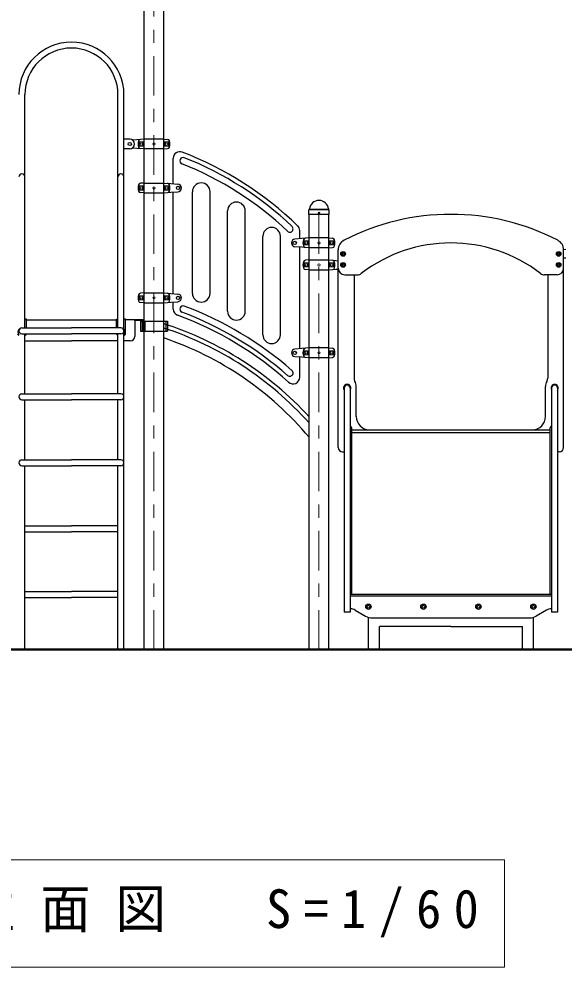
# Model space of a CAD drawing. Units: millimetres on the paper. Extents: x -385 to 0, y -594 to 267.
# Drawn here: x -269.5 to -228.3, y -138.4 to -66.5 of the extents above; entities that cross this region are included whole.
import ezdxf

# ---------------------------------------------------------------- set-up
doc = ezdxf.new("R2010")
doc.units = ezdxf.units.MM
doc.linetypes.add('USER1', pattern=[4.5, 2.5, -2])
doc.linetypes.add('USER2', pattern=[6, 3, -1, 1, -1])
doc.layers.add('LY_1', color=7, linetype='Continuous', lineweight=25)
doc.styles.add('ＭＳ ゴシック', font='')
doc.styles.get('ＭＳ ゴシック').set_extended_font_data('MS Gothic')

msp = doc.modelspace()

# ---------------------------------------------------------------- linework, layer by layer
at = {"layer": 'LY_1', "linetype": 'USER2', "lineweight": 13}
for p, q in [((-259.322, -114.306), (-259.322, -54.306)), ((-246.822, -114.306), (-246.822, -80.973))]:
    msp.add_line(p, q, dxfattribs=at)
at = {"layer": 'LY_1'}
for p, q in [((-260.065, -114.306), (-260.065, -55.731)), ((-258.58, -114.306), (-258.58, -55.731)), ((-269.096, -89.913), (-269.096, -72.222)), ((-262.049, -89.913), (-262.049, -72.222)), ((-261.596, -114.306), (-261.596, -72.223)), ((-261.156, -75.606), (-261.596, -75.606)), ((-260.614, -75.644), (-260.951, -75.669)), ((-260.089, -75.598), (-260.614, -75.644)), ((-258.556, -75.598), (-260.089, -75.598)), ((-258.556, -75.598), (-258.293, -75.621)), ((-261.156, -76.34), (-261.596, -76.34)), ((-260.614, -76.302), (-260.951, -76.277)), ((-260.089, -76.348), (-260.614, -76.302)), ((-258.556, -76.348), (-260.089, -76.348)), ((-258.556, -76.348), (-258.293, -76.325)), ((-257.864, -78.989), (-257.864, -77.054)), ((-260.089, -78.931), (-260.352, -78.954)), ((-260.089, -78.931), (-258.555, -78.931)), ((-258.556, -78.931), (-258.031, -78.976)), ((-258.031, -78.976), (-257.505, -79.015)), ((-260.089, -79.681), (-260.352, -79.658)), ((-260.089, -79.681), (-258.555, -79.681)), ((-258.556, -79.681), (-258.031, -79.635)), ((-258.031, -79.635), (-257.505, -79.596)), ((-257.864, -87.322), (-257.864, -79.622)), ((-256.406, -87.295), (-256.406, -79.593)), ((-255.072, -87.295), (-255.072, -79.593)), ((-253.739, -88.654), (-253.739, -81.045)), ((-252.406, -88.654), (-252.406, -81.045)), ((-247.596, -81.314), (-247.59, -80.984)), ((-247.569, -80.936), (-247.551, -80.917)), ((-246.075, -80.936), (-246.094, -80.917)), ((-246.048, -81.315), (-246.055, -80.984)), ((-247.596, -81.314), (-247.588, -81.323)), ((-246.056, -81.323), (-247.588, -81.323)), ((-247.565, -114.306), (-247.565, -81.323)), ((-246.08, -114.306), (-246.08, -81.323)), ((-246.056, -81.323), (-246.048, -81.315)), ((-248.281, -83.155), (-248.281, -82.531)), ((-251.072, -90.433), (-251.072, -82.967)), ((-249.739, -90.433), (-249.739, -82.967)), ((-248.114, -83.143), (-248.64, -83.182)), ((-247.589, -83.097), (-248.114, -83.143)), ((-246.056, -83.097), (-247.589, -83.097)), ((-246.056, -83.097), (-245.793, -83.12)), ((-248.114, -83.801), (-248.64, -83.763)), ((-248.281, -91.489), (-248.281, -83.789)), ((-247.589, -83.847), (-248.114, -83.801)), ((-246.056, -83.847), (-247.589, -83.847)), ((-246.056, -83.847), (-245.793, -83.824)), ((-245.364, -98.973), (-245.364, -84.007)), ((-228.281, -98.973), (-228.281, -83.959)), ((-228.114, -83.977), (-228.281, -83.989)), ((-247.589, -84.765), (-247.852, -84.788)), ((-247.589, -84.765), (-246.055, -84.765)), ((-246.056, -84.765), (-245.531, -84.811)), ((-245.531, -84.811), (-245.364, -84.823)), ((-245.056, -84.268), (-244.989, -84.229)), ((-245.056, -84.268), (-245.056, -84.345)), ((-245.056, -84.345), (-244.989, -84.383)), ((-244.989, -84.229), (-244.922, -84.268)), ((-244.989, -84.383), (-244.922, -84.345)), ((-244.922, -84.268), (-244.922, -84.345)), ((-228.722, -84.268), (-228.656, -84.229)), ((-228.722, -84.268), (-228.722, -84.345)), ((-228.722, -84.345), (-228.656, -84.383)), ((-228.656, -84.229), (-228.589, -84.268)), ((-228.656, -84.383), (-228.589, -84.345)), ((-228.589, -84.268), (-228.589, -84.345)), ((-228.114, -84.635), (-228.281, -84.623)), ((-247.589, -85.515), (-247.852, -85.492)), ((-247.589, -85.515), (-246.055, -85.515)), ((-246.056, -85.515), (-245.531, -85.469)), ((-245.531, -85.469), (-245.359, -85.456)), ((-245.056, -85.101), (-244.989, -85.063)), ((-245.056, -85.101), (-245.056, -85.178)), ((-245.056, -85.178), (-244.989, -85.217)), ((-244.989, -85.063), (-244.922, -85.101)), ((-244.989, -85.217), (-244.922, -85.178)), ((-244.922, -85.101), (-244.922, -85.178)), ((-228.722, -85.101), (-228.656, -85.063)), ((-228.722, -85.101), (-228.722, -85.178)), ((-228.722, -85.178), (-228.656, -85.217)), ((-228.656, -85.063), (-228.589, -85.101)), ((-228.656, -85.217), (-228.589, -85.178)), ((-228.589, -85.101), (-228.589, -85.178)), ((-244.864, -85.89), (-243.917, -85.89)), ((-244.156, -85.89), (-244.156, -93.725)), ((-228.781, -85.89), (-229.728, -85.89)), ((-229.489, -85.89), (-229.489, -93.725)), ((-260.089, -87.264), (-260.352, -87.287)), ((-260.089, -87.264), (-258.555, -87.264)), ((-258.556, -87.264), (-258.031, -87.31)), ((-258.031, -87.31), (-257.505, -87.349)), ((-260.089, -88.014), (-260.352, -87.991)), ((-260.089, -88.014), (-258.555, -88.014)), ((-258.556, -88.014), (-258.031, -87.968)), ((-258.031, -87.968), (-257.505, -87.929)), ((-257.864, -88.486), (-257.864, -87.956)), ((-268.989, -89.253), (-269.096, -89.253)), ((-268.989, -89.913), (-268.989, -89.253)), ((-268.989, -89.306), (-262.156, -89.306)), ((-262.156, -89.913), (-262.156, -89.253)), ((-262.156, -89.253), (-262.049, -89.253)), ((-261.489, -89.253), (-261.596, -89.253)), ((-261.489, -90.39), (-261.489, -89.253)), ((-260.831, -89.306), (-261.489, -89.306)), ((-260.065, -89.306), (-260.781, -89.306)), ((-260.065, -89.345), (-260.781, -89.345)), ((-260.781, -89.356), (-260.781, -90.556)), ((-260.352, -89.406), (-260.352, -90.156)), ((-260.352, -89.406), (-258.292, -89.406)), ((-260.223, -89.406), (-260.223, -90.156)), ((-260.174, -89.406), (-260.174, -90.156)), ((-260.018, -89.406), (-260.018, -90.156)), ((-258.431, -89.406), (-258.431, -90.156)), ((-258.292, -89.406), (-258.292, -90.156)), ((-269.322, -89.913), (-265.572, -89.913)), ((-269.322, -90.366), (-265.572, -90.366)), ((-269.096, -94.913), (-269.096, -90.366)), ((-268.989, -90.39), (-268.989, -90.366)), ((-261.822, -89.913), (-265.572, -89.913)), ((-261.822, -90.366), (-265.572, -90.366)), ((-262.156, -90.39), (-262.156, -90.366)), ((-262.049, -94.913), (-262.049, -90.366)), ((-260.352, -90.156), (-258.292, -90.156)), ((-269.096, -90.89), (-265.572, -90.89)), ((-262.049, -90.89), (-265.572, -90.89)), ((-261.114, -90.89), (-261.596, -90.89)), ((-248.114, -91.476), (-248.64, -91.515)), ((-247.589, -91.431), (-248.114, -91.476)), ((-246.056, -91.431), (-247.589, -91.431)), ((-246.056, -91.431), (-245.793, -91.454)), ((-248.114, -92.135), (-248.64, -92.096)), ((-248.281, -93.661), (-248.281, -92.122)), ((-247.589, -92.181), (-248.114, -92.135)), ((-246.056, -92.181), (-247.589, -92.181)), ((-246.056, -92.181), (-245.793, -92.158)), ((-244.909, -94.473), (-244.909, -111.463)), ((-244.456, -94.473), (-244.456, -111.463)), ((-243.989, -96.64), (-243.989, -94.37)), ((-229.656, -96.64), (-229.656, -94.37)), ((-229.189, -94.473), (-229.189, -111.463)), ((-228.736, -94.473), (-228.736, -111.463)), ((-269.322, -94.913), (-265.572, -94.913)), ((-269.322, -95.366), (-265.572, -95.366)), ((-269.096, -99.913), (-269.096, -95.366)), ((-261.822, -94.913), (-265.572, -94.913)), ((-261.822, -95.366), (-265.572, -95.366)), ((-262.049, -99.913), (-262.049, -95.366)), ((-244.339, -110.102), (-244.339, -97.504)), ((-244.339, -97.64), (-229.306, -97.64)), ((-229.306, -110.102), (-229.306, -97.504)), ((-244.339, -97.856), (-229.306, -97.856)), ((-269.322, -99.913), (-265.572, -99.913)), ((-261.822, -99.913), (-265.572, -99.913)), ((-245.031, -99.306), (-244.909, -99.306)), ((-228.614, -99.306), (-228.736, -99.306)), ((-269.322, -100.366), (-265.572, -100.366)), ((-269.096, -114.306), (-269.096, -100.366)), ((-261.822, -100.366), (-265.572, -100.366)), ((-262.049, -114.306), (-262.049, -100.366)), ((-269.096, -104.913), (-265.572, -104.913)), ((-262.049, -104.913), (-265.572, -104.913)), ((-269.096, -105.366), (-265.572, -105.366)), ((-262.049, -105.366), (-265.572, -105.366)), ((-269.096, -109.913), (-265.572, -109.913)), ((-262.049, -109.913), (-265.572, -109.913)), ((-269.096, -110.366), (-265.572, -110.366)), ((-262.049, -110.366), (-265.572, -110.366)), ((-244.456, -110.102), (-229.189, -110.102)), ((-244.456, -110.235), (-229.189, -110.235)), ((-244.078, -111.307), (-243.281, -111.767)), ((-229.567, -111.307), (-230.364, -111.767)), ((-244.456, -111.463), (-244.909, -111.463)), ((-243.072, -114.306), (-243.072, -111.857)), ((-242.798, -111.896), (-230.847, -111.896)), ((-230.572, -114.306), (-230.572, -111.857)), ((-228.736, -111.463), (-229.189, -111.463)), ((-242.239, -114.306), (-242.239, -112.559)), ((-236.822, -112.559), (-242.239, -112.559)), ((-236.822, -112.559), (-231.406, -112.559)), ((-231.406, -114.306), (-231.406, -112.559))]:
    msp.add_line(p, q, dxfattribs=at)
at = {"layer": 'LY_1', "lineweight": 13}
for p, q in [((-260.435, -76.127), (-260.435, -75.819)), ((-260.127, -75.819), (-260.435, -75.819)), ((-260.127, -76.127), (-260.435, -76.127)), ((-258.518, -75.819), (-258.21, -75.819)), ((-258.518, -76.127), (-258.21, -76.127)), ((-258.21, -76.127), (-258.21, -75.819)), ((-260.127, -79.152), (-260.435, -79.152)), ((-260.435, -79.46), (-260.435, -79.152)), ((-260.127, -79.46), (-260.435, -79.46)), ((-258.518, -79.152), (-258.21, -79.152)), ((-258.518, -79.46), (-258.21, -79.46)), ((-258.21, -79.46), (-258.21, -79.152)), ((-246.078, -80.964), (-247.567, -80.964)), ((-246.108, -80.906), (-247.534, -80.906)), ((-247.627, -83.318), (-247.935, -83.318)), ((-247.935, -83.626), (-247.935, -83.318)), ((-246.018, -83.318), (-245.71, -83.318)), ((-245.71, -83.626), (-245.71, -83.318)), ((-247.627, -83.626), (-247.935, -83.626)), ((-246.018, -83.626), (-245.71, -83.626)), ((-247.627, -84.986), (-247.935, -84.986)), ((-247.935, -85.294), (-247.935, -84.986)), ((-247.627, -85.294), (-247.935, -85.294)), ((-246.018, -84.986), (-245.71, -84.986)), ((-246.018, -85.294), (-245.71, -85.294)), ((-245.71, -85.294), (-245.71, -84.986)), ((-260.127, -87.485), (-260.435, -87.485)), ((-260.435, -87.793), (-260.435, -87.485)), ((-258.518, -87.485), (-258.21, -87.485)), ((-258.21, -87.793), (-258.21, -87.485)), ((-260.127, -87.793), (-260.435, -87.793)), ((-258.518, -87.793), (-258.21, -87.793)), ((-247.627, -91.652), (-247.935, -91.652)), ((-247.935, -91.96), (-247.935, -91.652)), ((-247.627, -91.96), (-247.935, -91.96)), ((-246.018, -91.652), (-245.71, -91.652)), ((-246.018, -91.96), (-245.71, -91.96)), ((-245.71, -91.96), (-245.71, -91.652)), ((-244.428, -111.213), (-244.456, -111.213)), ((-229.217, -111.213), (-229.189, -111.213)), ((-232.773, -130.24), (-283.573, -130.24)), ((-232.773, -138.373), (-232.773, -130.24)), ((-283.573, -138.373), (-232.773, -138.373))]:
    msp.add_line(p, q, dxfattribs=at)
at = {"layer": 'LY_1', "linetype": 'USER1', "lineweight": 13}
for p, q in [((-246.081, -80.973), (-247.564, -80.973)), ((-228.736, -99.306), (-228.697, -99.306))]:
    msp.add_line(p, q, dxfattribs=at)
at = {"layer": 'LY_1', "lineweight": 50}
msp.add_line((-213.206, -114.306), (-303.141, -114.306), dxfattribs=at)
at = {"layer": 'LY_1'}
for centre, radius in [((-261.156, -75.973), 0.125), ((-257.489, -79.306), 0.125), ((-246.822, -81.189), 0.05), ((-248.656, -83.472), 0.125), ((-244.989, -84.306), 0.175), ((-228.656, -84.306), 0.175), ((-228.656, -84.306), 0.125), ((-244.989, -85.14), 0.175), ((-244.989, -85.14), 0.125), ((-228.656, -85.14), 0.175), ((-228.656, -85.14), 0.125), ((-257.489, -87.639), 0.125), ((-248.656, -91.806), 0.125), ((-243.072, -111.056), 0.2), ((-243.072, -111.056), 0.108), ((-238.906, -111.056), 0.2), ((-238.906, -111.056), 0.108), ((-234.739, -111.056), 0.2), ((-234.739, -111.056), 0.108), ((-230.572, -111.056), 0.2), ((-230.572, -111.056), 0.108)]:
    msp.add_circle(centre, radius, dxfattribs=at)
at = {"layer": 'LY_1', "lineweight": 13}
for centre, radius in [((-260.281, -75.973), 0.154), ((-260.281, -75.973), 0.0833), ((-259.322, -75.973), 0.0833), ((-258.364, -75.973), 0.154), ((-258.364, -75.973), 0.0833), ((-260.281, -79.306), 0.154), ((-260.281, -79.306), 0.0833), ((-259.322, -79.306), 0.0833), ((-258.364, -79.306), 0.154), ((-258.364, -79.306), 0.0833), ((-247.781, -83.472), 0.154), ((-245.864, -83.472), 0.154), ((-247.781, -83.472), 0.0833), ((-246.822, -83.472), 0.0833), ((-245.864, -83.472), 0.0833), ((-244.989, -84.306), 0.0917), ((-228.656, -84.306), 0.0917), ((-247.781, -85.14), 0.154), ((-247.781, -85.14), 0.0833), ((-246.822, -85.14), 0.0833), ((-245.864, -85.14), 0.154), ((-245.864, -85.14), 0.0833), ((-244.989, -85.14), 0.0917), ((-228.656, -85.14), 0.0917), ((-260.281, -87.639), 0.154), ((-260.281, -87.639), 0.0833), ((-259.322, -87.639), 0.0833), ((-258.364, -87.639), 0.154), ((-258.364, -87.639), 0.0833), ((-247.781, -91.806), 0.154), ((-247.781, -91.806), 0.0833), ((-246.822, -91.806), 0.0833), ((-245.864, -91.806), 0.154), ((-245.864, -91.806), 0.0833)]:
    msp.add_circle(centre, radius, dxfattribs=at)
at = {"layer": 'LY_1', "linetype": 'USER1', "lineweight": 13}
for centre in [(-244.989, -84.306), (-228.656, -84.306), (-244.989, -85.14), (-228.656, -85.14)]:
    msp.add_circle(centre, 0.104, dxfattribs=at)
at = {"layer": 'LY_1'}
for centre, radius, start, end in [((-265.572, -72.223), 3.977, 0, 180), ((-265.572, -72.223), 3.523, 0, 180), ((-261.156, -75.973), 0.367, 270, 90), ((-259.697, -75.973), 0.833, 163.80375, 196.19625), ((-260.337, -75.787), 0.167, 95, 163.80375), ((-258.307, -75.787), 0.167, 16.19625, 85), ((-258.947, -75.973), 0.833, 343.80375, 16.19625), ((-260.337, -76.159), 0.167, 196.19625, 265), ((-258.307, -76.159), 0.167, 275, 343.80375), ((-257.364, -77.054), 0.5, 69.05344, 180), ((-266.421, -100.713), 25.833, 45.86807, 69.05344), ((-257.114, -77.241), 0.25, 68.37206, 248.37206), ((-266.421, -100.713), 25, 46.47193, 68.37206), ((-266.421, -100.713), 25.5, 46.47193, 68.37206), ((-269.322, -78.473), 0.227, 0, 180), ((-261.822, -78.473), 0.227, 0, 180), ((-260.337, -79.12), 0.167, 95, 163.80375), ((-258.307, -79.12), 0.167, 16.19625, 85), ((-257.53, -79.306), 0.291, 275, 85), ((-255.739, -79.593), 0.667, 0, 180), ((-259.697, -79.306), 0.833, 163.80375, 196.19625), ((-260.337, -79.492), 0.167, 196.19625, 265), ((-258.307, -79.492), 0.167, 275, 343.80375), ((-258.947, -79.306), 0.833, 343.80375, 16.19625), ((-253.072, -81.045), 0.667, 0, 180), ((-246.822, -80.973), 0.72, 90, 173.3676), ((-246.822, -80.973), 0.72, 6.6324, 90), ((-247.52, -80.985), 0.07, 135, 178.99605), ((-247.584, -80.884), 0.0467, 315, 353.3676), ((-246.061, -80.884), 0.0467, 186.6324, 225), ((-246.125, -80.985), 0.07, 1.00395, 45), ((-236.822, -98.979), 17.673, 62.75771, 117.24229), ((-250.406, -82.967), 0.667, 0, 180), ((-249.031, -82.406), 0.25, 226.47193, 46.47193), ((-248.781, -82.531), 0.5, 0, 45.86807), ((-248.614, -83.472), 0.291, 95, 265), ((-247.197, -83.472), 0.833, 163.80375, 196.19625), ((-247.837, -83.286), 0.167, 95, 163.80375), ((-245.807, -83.286), 0.167, 16.19625, 85), ((-246.447, -83.472), 0.833, 343.80375, 16.19625), ((-244.531, -84.007), 0.833, 117.24229, 180), ((-229.114, -84.007), 0.833, 0, 62.75771), ((-247.837, -83.658), 0.167, 196.19625, 265), ((-245.807, -83.658), 0.167, 275, 343.80375), ((-236.822, -94.595), 11.122, 52.37875, 127.62125), ((-247.837, -84.954), 0.167, 95, 163.80375), ((-245.807, -84.954), 0.167, 16.19625, 85), ((-247.197, -85.14), 0.833, 163.80375, 196.19625), ((-247.837, -85.326), 0.167, 196.19625, 265), ((-245.807, -85.326), 0.167, 275, 343.80375), ((-246.447, -85.14), 0.833, 343.80375, 16.19625), ((-244.864, -85.39), 0.5, 180, 270), ((-228.781, -85.39), 0.5, 270, 0), ((-243.917, -85.39), 0.5, 270, 307.62125), ((-229.728, -85.39), 0.5, 232.37875, 270), ((-259.697, -87.639), 0.833, 163.80375, 196.19625), ((-260.337, -87.453), 0.167, 95, 163.80375), ((-258.307, -87.453), 0.167, 16.19625, 85), ((-258.947, -87.639), 0.833, 343.80375, 16.19625), ((-257.53, -87.639), 0.291, 275, 85), ((-255.739, -87.295), 0.667, 180, 0), ((-260.337, -87.825), 0.167, 196.19625, 265), ((-258.307, -87.825), 0.167, 275, 343.80375), ((-257.114, -88.49), 0.25, 69.37194, 249.37194), ((-266.421, -113.213), 26.667, 48.83013, 69.37194), ((-257.364, -88.486), 0.5, 180, 249.88404), ((-266.421, -113.213), 25.833, 47.94292, 69.88404), ((-266.421, -113.213), 26.167, 48.83013, 69.37194), ((-253.072, -88.654), 0.667, 180, 0), ((-260.831, -89.356), 0.05, 0, 90), ((-266.461, -114.027), 25.672, 42.60283, 72.12115), ((-269.322, -90.14), 0.417, 216.8699, 237.04363), ((-269.322, -90.231), 0.317, 135.70796, 224.29204), ((-269.322, -90.14), 0.227, 90, 270), ((-269.322, -90.14), 0.417, 302.95637, 323.1301), ((-261.822, -90.14), 0.417, 216.8699, 237.04363), ((-261.822, -90.14), 0.227, 270, 90), ((-261.822, -90.231), 0.317, 315.70796, 44.29204), ((-261.822, -90.14), 0.417, 302.95637, 323.1301), ((-261.114, -90.556), 0.333, 270, 0), ((-266.461, -114.027), 25.356, 41.81889, 71.89017), ((-250.406, -90.433), 0.667, 180, 0), ((-266.461, -114.027), 24.644, 39.93461, 71.34822), ((-248.614, -91.806), 0.291, 95, 265), ((-247.197, -91.806), 0.833, 163.80375, 196.19625), ((-247.837, -91.62), 0.167, 95, 163.80375), ((-245.807, -91.62), 0.167, 16.19625, 85), ((-246.447, -91.806), 0.833, 343.80375, 16.19625), ((-247.837, -91.992), 0.167, 196.19625, 265), ((-245.807, -91.992), 0.167, 275, 343.80375), ((-249.031, -93.328), 0.25, 228.83013, 48.83013), ((-248.781, -93.661), 0.5, 227.94292, 0), ((-243.656, -93.725), 0.5, 180, 208.95502), ((-244.822, -94.37), 0.833, 0, 28.95502), ((-228.822, -94.37), 0.833, 151.04498, 180), ((-229.989, -93.725), 0.5, 331.04498, 0), ((-244.682, -94.473), 0.275, 325.51176, 214.48824), ((-244.682, -94.473), 0.227, 0, 180), ((-228.962, -94.473), 0.275, 325.51176, 214.48824), ((-228.962, -94.473), 0.227, 0, 180), ((-269.322, -95.14), 0.227, 90, 270), ((-261.822, -95.14), 0.227, 270, 90), ((-242.989, -96.64), 1, 180, 269.06068), ((-230.656, -96.64), 1, 270.93932, 0), ((-244.506, -97.504), 0.167, 0, 72.5424), ((-243.436, -97.59), 0.05, 270, 64.79124), ((-230.208, -97.59), 0.05, 115.20876, 270), ((-229.139, -97.504), 0.167, 107.4576, 180), ((-245.031, -98.973), 0.333, 180, 270), ((-228.614, -98.973), 0.333, 270, 0), ((-269.322, -100.14), 0.227, 90, 270), ((-261.822, -100.14), 0.227, 270, 90), ((-244.428, -111.913), 0.7, 60, 90), ((-229.217, -111.913), 0.7, 90, 120), ((-242.798, -110.93), 0.967, 240, 270), ((-230.847, -110.93), 0.967, 270, 300)]:
    msp.add_arc(centre, radius, start, end, dxfattribs=at)
at = {"layer": 'LY_1', "lineweight": 13}
for centre, start, end in [((-262.26, -75.973), 355.87048, 4.12952), ((-256.384, -75.973), 175.87048, 184.12952), ((-262.26, -79.306), 355.87048, 4.12952), ((-256.384, -79.306), 175.87048, 184.12952), ((-249.76, -83.472), 355.87048, 4.12952), ((-243.884, -83.472), 175.87048, 184.12952), ((-249.76, -85.14), 355.87048, 4.12952), ((-243.884, -85.14), 175.87048, 184.12952), ((-262.26, -87.639), 355.87048, 4.12952), ((-256.384, -87.639), 175.87048, 184.12952), ((-249.76, -91.806), 355.87048, 4.12952), ((-243.884, -91.806), 175.87048, 184.12952)]:
    msp.add_arc(centre, 2.139, start, end, dxfattribs=at)
at = {"layer": 'LY_1', "linetype": 'USER1', "lineweight": 13}
for centre, start, end in [((-246.056, -84.781), 88.01112, 180), ((-246.056, -85.498), 180, 270)]:
    msp.add_arc(centre, 0.0167, start, end, dxfattribs=at)

# ---------------------------------------------------------------- texts
at = {"layer": 'LY_1', "insert": (-282.173, -134.306), "char_height": 2.933, "attachment_point": 4, "style": 'ＭＳ ゴシック'}
msp.add_mtext('\\T1.5;\\W0.95;A視立面図\u3000S=1/60', dxfattribs=at)

doc.saveas('drawing.dxf')
